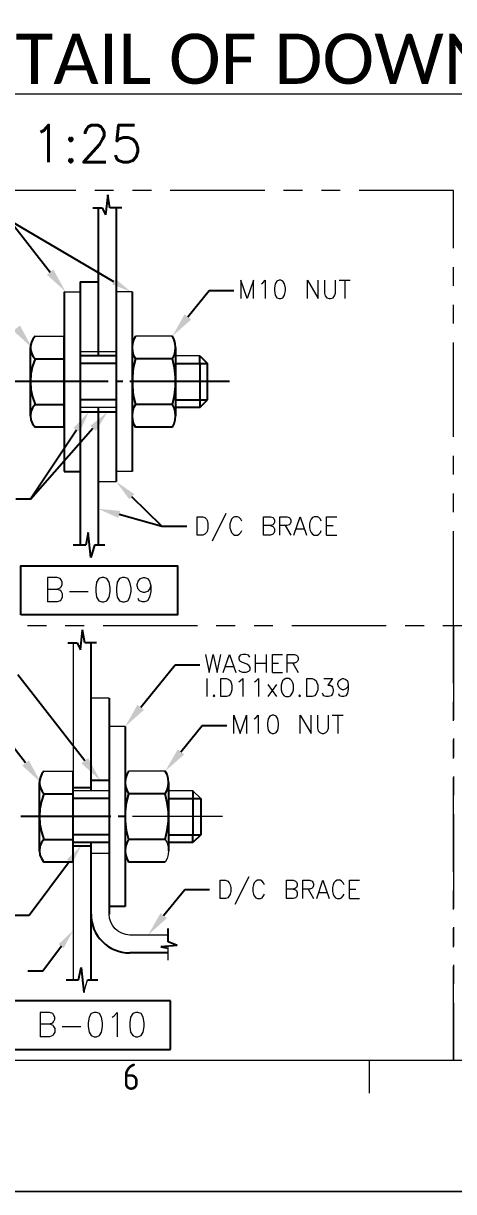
# Model space of a CAD drawing. Header units: inches. Extents: x -15980 to 45789, y -23276 to 2417.
# Drawn here: x -5921 to -5343, y -20343 to -18770 of the extents above; entities that cross this region are included whole.
import ezdxf
from ezdxf.enums import TextEntityAlignment as Align

# ---------------------------------------------------------------- set-up
doc = ezdxf.new("R2010")
doc.units = ezdxf.units.IN
doc.header["$MEASUREMENT"] = 0
doc.linetypes.add('PHANTOMX2', pattern=[127, 63.5, -12.7, 12.7, -12.7, 12.7, -12.7])
for name, color, linetype, lineweight in [('CADRE', 254, 'Continuous', 5), ('Color-7-Line_Weight-25', 7, 'Continuous', 25), ('Color-7-Line_Weight-9', 7, 'Continuous', 9), ('HATCH', 130, 'PHANTOMX2', 9), ('Plot Plan', 9, 'Continuous', 0), ('TEXT', 2, 'Continuous', 13)]:
    doc.layers.add(name, color=color, linetype=linetype, lineweight=lineweight)
doc.layers.add('dim', color=82, linetype='Continuous')
doc.styles.add('ISO Proportional', font='isocp.shx')
doc.styles.add('ROMANS', font='ROMANS.shx', dxfattribs={"width": 0.9, "bigfont": '@extfont2.shx'})
doc.styles.add('style4', font='calibri.ttf')

# ---------------------------------------------------------------- blocks, each defined once
blk = doc.blocks.new('A$C1155801b')
at = {"layer": 'dim'}
for points in [[(441.2, 529.2), (432.6, 522.3), (457.6, 499.4)], [(524.8, 516.7), (520.4, 509.2), (545.4, 499.4)], [(626.6, 461.9), (617.7, 469), (601.3, 439.6)], [(396.3, 453.9), (387.3, 447), (412.3, 424.1)], [(468.3, 315.8), (476.6, 310.4), (488.8, 337.5)], [(490.9, 318.8), (498.4, 312.2), (514.1, 337.5)], [(543.3, 219.9), (550.1, 226.8), (525.7, 243.7)], [(528.4, 194.9), (531.1, 204.2), (501.3, 207.1)]]:
    blk.add_hatch(color=256, dxfattribs=at).paths.add_polyline_path(points)
at = {"layer": 'Color-7-Line_Weight-25', "linetype": 'Continuous'}
for p, q in [((514.4, 629.8), (511.4, 603)), ((517.1, 612.5), (514.4, 629.8)), ((494.5, 612.5), (506.7, 612.5)), ((501.3, 612.5), (501.3, 413.1)), ((506.7, 612.5), (511.4, 603)), ((533.2, 612.5), (517.1, 612.5)), ((525.7, 612.5), (525.7, 243.7)), ((477.2, 512.8), (477.2, 158.3)), ((477.2, 512.8), (501.3, 512.8)), ((455.5, 499.4), (455.5, 257.1)), ((547.2, 499.4), (547.2, 257.1)), ((411.7, 431.3), (410.6, 426.5)), ((410.6, 426.5), (410.6, 421.7)), ((413.5, 435.7), (411.7, 431.3)), ((416.5, 439.6), (413.5, 435.7)), ((455.5, 317), (455.5, 439.6)), ((547.8, 429.5), (547.2, 424.1)), ((549.2, 434.8), (547.8, 429.5)), ((551.6, 439.6), (549.2, 434.8)), ((603.7, 434.8), (601.3, 439.6)), ((604.9, 429.5), (603.7, 434.8)), ((605.5, 424.1), (604.9, 429.5)), ((410.6, 332.4), (410.6, 424.1)), ((410.6, 421.7), (411.7, 417)), ((411.7, 417), (413.5, 412.8)), ((413.5, 412.8), (416.5, 408.9)), ((525.7, 413.1), (477.2, 413.1)), ((547.2, 424.1), (547.2, 332.4)), ((547.2, 424.1), (547.8, 418.8)), ((547.8, 418.8), (549.2, 413.7)), ((549.2, 413.7), (551.6, 408.9)), ((601.3, 408.9), (603.7, 413.7)), ((603.7, 413.7), (604.9, 418.8)), ((604.9, 418.8), (605.5, 424.1)), ((605.5, 424.1), (605.5, 332.4)), ((638.2, 402.7), (638.2, 413.1)), ((638.2, 413.1), (648.6, 402.7)), ((413.2, 399.1), (411.1, 388.7)), ((416.5, 408.9), (413.2, 399.1)), ((416.5, 408.9), (455.5, 408.9)), ((525.7, 402.7), (477.2, 402.7)), ((548.6, 396.7), (547.5, 384.5)), ((551.6, 408.9), (548.6, 396.7)), ((601.3, 408.9), (551.6, 408.9)), ((604, 396.7), (601.3, 408.9)), ((605.5, 384.5), (604, 396.7)), ((605.5, 402.7), (648.6, 402.7)), ((638.2, 402.7), (638.2, 353.9)), ((648.6, 353.9), (648.6, 402.7)), ((515, 378.3), (381.1, 378.3)), ((411.1, 388.7), (410.6, 378.3)), ((410.6, 378.3), (411.1, 367.9)), ((534.7, 378.3), (524.8, 378.3)), ((678.1, 378.3), (544.2, 378.3)), ((547.5, 384.5), (547.5, 372)), ((605.5, 372), (605.5, 384.5)), ((411.1, 367.9), (413.2, 357.7)), ((547.5, 372), (548.6, 359.8)), ((604, 359.8), (605.5, 372)), ((413.2, 357.7), (416.5, 347.6)), ((416.5, 347.6), (413.2, 343.2)), ((416.5, 347.6), (455.5, 347.6)), ((525.7, 353.9), (477.2, 353.9)), ((548.6, 359.8), (551.6, 347.6)), ((551.6, 347.6), (549.2, 342.9)), ((601.3, 347.6), (551.6, 347.6)), ((601.3, 347.6), (604, 359.8)), ((603.7, 342.9), (601.3, 347.6)), ((605.5, 353.9), (648.6, 353.9)), ((638.2, 353.9), (638.2, 343.5)), ((638.2, 343.5), (648.6, 353.9)), ((411.1, 337.8), (410.6, 332.4)), ((410.6, 332.4), (411.1, 326.8)), ((413.2, 343.2), (411.1, 337.8)), ((477.2, 337.5), (525.7, 337.5)), ((501.3, 343.5), (501.3, 158.3)), ((547.8, 337.8), (547.2, 332.4)), ((547.2, 332.4), (547.8, 327.1)), ((549.2, 342.9), (547.8, 337.8)), ((604.9, 337.8), (603.7, 342.9)), ((605.5, 332.4), (604.9, 337.8)), ((604.9, 327.1), (605.5, 332.4)), ((638.2, 343.5), (605.5, 343.5)), ((411.1, 326.8), (413.2, 321.7)), ((413.2, 321.7), (416.5, 317)), ((455.5, 317), (416.5, 317)), ((547.8, 327.1), (549.2, 321.7)), ((549.2, 321.7), (551.6, 317)), ((601.3, 317), (551.6, 317)), ((601.3, 317), (603.7, 321.7)), ((603.7, 321.7), (604.9, 327.1)), ((455.5, 257.1), (477.2, 257.1)), ((487.9, 175), (484.7, 158.3)), ((491.5, 141.4), (487.9, 175)), ((484.7, 158.3), (468, 158.3)), ((496.6, 158.3), (491.5, 141.4)), ((510.3, 158.3), (496.6, 158.3))]:
    blk.add_line(p, q, dxfattribs=at)
at = {"layer": 'Color-7-Line_Weight-9', "linetype": 'Continuous'}
for p, q in [((455.5, 499.4), (477.2, 499.4)), ((547.2, 499.4), (525.7, 499.4)), ((416.5, 439.6), (455.5, 439.6)), ((601.3, 439.6), (551.6, 439.6)), ((477.2, 419), (525.7, 419)), ((638.2, 413.1), (605.5, 413.1)), ((525.7, 343.5), (477.2, 343.5)), ((547.2, 257.1), (525.7, 257.1)), ((501.3, 243.7), (525.7, 243.7))]:
    blk.add_line(p, q, dxfattribs=at)
at = {"layer": 'dim'}
for p, q in [((522.5, 512.8), (382.9, 594.9)), ((382.9, 594.9), (437, 525.9)), ((622.2, 465.5), (650.7, 500.9)), ((650.7, 500.9), (684.1, 500.9)), ((410.6, 220.2), (494.5, 315.5)), ((472.5, 313.1), (410.6, 220.2)), ((587.3, 183.9), (546.9, 223.2)), ((410.6, 220.2), (390.6, 220.2)), ((529.9, 199.7), (587.3, 183.9)), ((587.3, 183.9), (620.7, 183.9))]:
    blk.add_line(p, q, dxfattribs=at)
blk.add_lwpolyline([(397.5, 64.5), (397.5, 130.3), (608.2, 130.3), (608.2, 64.5)], close=True, dxfattribs=at)
at = {"layer": 'HATCH', "ltscale": 2}
blk.add_lwpolyline([(0, 50), (979.5, 50), (979.5, 635.7), (0, 635.7)], close=True, dxfattribs=at)
at = {"layer": 'TEXT', "ltscale": 0.5}
for p, q in [((721, 510.1), (723.1, 511.3)), ((723.1, 511.3), (726, 514.9)), ((726, 514.9), (726, 490.2)), ((739.7, 510.1), (738.8, 504.2)), ((738.8, 504.2), (738.8, 500.9)), ((741.8, 513.7), (739.7, 510.1)), ((745.1, 514.9), (741.8, 513.7)), ((747.2, 514.9), (745.1, 514.9)), ((750.1, 513.7), (747.2, 514.9)), ((752.2, 510.1), (750.1, 513.7)), ((753.4, 504.2), (752.2, 510.1)), ((753.4, 500.9), (753.4, 504.2)), ((782.9, 490.2), (782.9, 514.9)), ((782.9, 514.9), (797.5, 490.2)), ((797.5, 490.2), (797.5, 514.9)), ((805.8, 514.9), (805.8, 497.3)), ((820.7, 497.3), (820.7, 514.9)), ((825.7, 514.9), (840.6, 514.9)), ((833.2, 514.9), (833.2, 490.2)), ((738.8, 500.9), (739.7, 494.9)), ((739.7, 494.9), (741.8, 491.4)), ((741.8, 491.4), (745.1, 490.2)), ((745.1, 490.2), (747.2, 490.2)), ((747.2, 490.2), (750.1, 491.4)), ((750.1, 491.4), (752.2, 494.9)), ((752.2, 494.9), (753.4, 500.9)), ((805.8, 497.3), (807, 493.8)), ((807, 493.8), (809.1, 491.4)), ((809.1, 491.4), (812, 490.2)), ((812, 490.2), (814.1, 490.2)), ((814.1, 490.2), (817.4, 491.4)), ((817.4, 491.4), (819.5, 493.8)), ((819.5, 493.8), (820.7, 497.3)), ((634.7, 171.7), (634.7, 196.1)), ((634.7, 196.1), (642.1, 196.1)), ((642.1, 196.1), (645.1, 195.2)), ((645.1, 195.2), (647.2, 192.9)), ((647.2, 192.9), (648.4, 190.5)), ((648.4, 190.5), (649.2, 186.9)), ((673.4, 200.9), (654.6, 163.7)), ((679.9, 190.5), (678.7, 186.9)), ((680.8, 192.9), (679.9, 190.5)), ((682.9, 195.2), (680.8, 192.9)), ((685, 196.1), (682.9, 195.2)), ((689.1, 196.1), (685, 196.1)), ((691.2, 195.2), (689.1, 196.1)), ((693.3, 192.9), (691.2, 195.2)), ((694.5, 190.5), (693.3, 192.9)), ((723.9, 171.7), (723.9, 196.1)), ((723.9, 196.1), (733.2, 196.1)), ((733.2, 196.1), (736.4, 195.2)), ((736.4, 195.2), (737.6, 194)), ((737.6, 194), (738.5, 191.7)), ((738.5, 189.3), (737.6, 186.9)), ((738.5, 191.7), (738.5, 189.3)), ((746, 171.7), (746, 196.1)), ((746, 196.1), (755.2, 196.1)), ((755.2, 196.1), (758.5, 195.2)), ((758.5, 195.2), (759.7, 194)), ((759.7, 194), (760.6, 191.7)), ((760.6, 189.3), (759.7, 186.9)), ((760.6, 191.7), (760.6, 189.3)), ((764.7, 171.7), (773.1, 196.1)), ((773.1, 196.1), (781.7, 171.7)), ((786.7, 190.5), (785.9, 186.9)), ((787.9, 192.9), (786.7, 190.5)), ((790, 195.2), (787.9, 192.9)), ((792.1, 196.1), (790, 195.2)), ((796.3, 196.1), (792.1, 196.1)), ((798.4, 195.2), (796.3, 196.1)), ((800.4, 192.9), (798.4, 195.2)), ((801.6, 190.5), (800.4, 192.9)), ((808.8, 171.7), (808.8, 196.1)), ((808.8, 196.1), (822.5, 196.1)), ((647.2, 175.3), (645.1, 172.9)), ((648.4, 177.7), (647.2, 175.3)), ((649.2, 181.3), (648.4, 177.7)), ((649.2, 186.9), (649.2, 181.3)), ((678.7, 186.9), (678.7, 181.3)), ((678.7, 181.3), (679.9, 177.7)), ((679.9, 177.7), (680.8, 175.3)), ((680.8, 175.3), (682.9, 172.9)), ((691.2, 172.9), (693.3, 175.3)), ((693.3, 175.3), (694.5, 177.7)), ((733.2, 184.5), (723.9, 184.5)), ((736.4, 185.7), (733.2, 184.5)), ((733.2, 184.5), (736.4, 183.3)), ((737.6, 186.9), (736.4, 185.7)), ((736.4, 183.3), (737.6, 182.1)), ((737.6, 174.1), (736.4, 172.9)), ((737.6, 182.1), (738.5, 180.1)), ((738.5, 176.5), (737.6, 174.1)), ((738.5, 180.1), (738.5, 176.5)), ((755.2, 184.5), (746, 184.5)), ((753.1, 184.5), (760.6, 171.7)), ((758.5, 185.7), (755.2, 184.5)), ((759.7, 186.9), (758.5, 185.7)), ((768, 180.1), (778.4, 180.1)), ((785.9, 186.9), (785.9, 181.3)), ((785.9, 181.3), (786.7, 177.7)), ((786.7, 177.7), (787.9, 175.3)), ((787.9, 175.3), (790, 172.9)), ((798.4, 172.9), (800.4, 175.3)), ((800.4, 175.3), (801.6, 177.7)), ((808.8, 184.5), (817.4, 184.5)), ((642.1, 171.7), (634.7, 171.7)), ((645.1, 172.9), (642.1, 171.7)), ((682.9, 172.9), (685, 171.7)), ((685, 171.7), (689.1, 171.7)), ((689.1, 171.7), (691.2, 172.9)), ((733.2, 171.7), (723.9, 171.7)), ((736.4, 172.9), (733.2, 171.7)), ((790, 172.9), (792.1, 171.7)), ((792.1, 171.7), (796.3, 171.7)), ((796.3, 171.7), (798.4, 172.9)), ((808.8, 171.7), (822.5, 171.7)), ((502.2, 113), (499.2, 108.3)), ((506.4, 114.5), (502.2, 113)), ((509.1, 114.5), (506.4, 114.5)), ((513.2, 113), (509.1, 114.5)), ((516.2, 108.3), (513.2, 113)), ((530.2, 113), (527.2, 108.3)), ((534.4, 114.5), (530.2, 113)), ((537, 114.5), (534.4, 114.5)), ((541.2, 113), (537, 114.5)), ((544.2, 108.3), (541.2, 113)), ((555.2, 109.8), (558.2, 113)), ((558.2, 113), (562.3, 114.5)), ((562.3, 114.5), (563.8, 114.5)), ((563.8, 114.5), (568, 113)), ((568, 113), (570.7, 109.8)), ((446.3, 99), (450.4, 97.3)), ((450.4, 97.3), (451.9, 95.8)), ((451.9, 95.8), (453.1, 92.8)), ((462.9, 95.8), (488.2, 95.8)), ((499.2, 108.3), (498.1, 100.5)), ((498.1, 100.5), (498.1, 95.8)), ((498.1, 95.8), (499.2, 88)), ((517.7, 100.5), (516.2, 108.3)), ((516.2, 88), (517.7, 95.8)), ((517.7, 95.8), (517.7, 100.5)), ((527.2, 108.3), (526, 100.5)), ((526, 100.5), (526, 95.8)), ((526, 95.8), (527.2, 88)), ((545.7, 100.5), (544.2, 108.3)), ((544.2, 88), (545.7, 95.8)), ((545.7, 95.8), (545.7, 100.5)), ((554, 105.3), (555.2, 109.8)), ((554, 103.5), (554, 105.3)), ((555.2, 99), (554, 103.5)), ((558.2, 95.8), (555.2, 99)), ((562.3, 94.3), (558.2, 95.8)), ((568, 95.8), (563.8, 94.3)), ((570.7, 99), (568, 95.8)), ((570.7, 109.8), (572.2, 103.5)), ((572.2, 103.5), (570.7, 99)), ((572.2, 95.8), (570.7, 88)), ((572.2, 103.5), (572.2, 95.8)), ((446.3, 81.8), (433.5, 81.8)), ((450.4, 83.3), (446.3, 81.8)), ((451.9, 85.1), (450.4, 83.3)), ((453.1, 88), (451.9, 85.1)), ((453.1, 92.8), (453.1, 88)), ((499.2, 88), (502.2, 83.3)), ((502.2, 83.3), (506.4, 81.8)), ((506.4, 81.8), (509.1, 81.8)), ((509.1, 81.8), (513.2, 83.3)), ((513.2, 83.3), (516.2, 88)), ((527.2, 88), (530.2, 83.3)), ((530.2, 83.3), (534.4, 81.8)), ((534.4, 81.8), (537, 81.8)), ((537, 81.8), (541.2, 83.3)), ((541.2, 83.3), (544.2, 88)), ((556.7, 83.3), (555.2, 86.5)), ((560.9, 81.8), (556.7, 83.3)), ((563.8, 81.8), (560.9, 81.8)), ((563.8, 94.3), (562.3, 94.3)), ((568, 83.3), (563.8, 81.8)), ((570.7, 88), (568, 83.3))]:
    blk.add_line(p, q, dxfattribs=at)
for points in [[(710.3, 490.2), (710.3, 514.9), (701.9, 490.2), (693.6, 514.9), (693.6, 490.2)], [(433.5, 99), (446.3, 99), (450.4, 100.5), (451.9, 102), (453.1, 105.3), (453.1, 108.3), (451.9, 111.3), (450.4, 113), (446.3, 114.5), (433.5, 114.5), (433.5, 81.8)]]:
    blk.add_lwpolyline(points, dxfattribs=at)
blk = doc.blocks.new('A$Cbca93a0c')
at = {"layer": 'dim'}
for points in [[(563, 522), (554.3, 528.9), (537.7, 499.4)], [(488, 457.1), (479, 450), (504, 427.4)], [(617.1, 461.9), (608.5, 469), (591.8, 439.6)], [(408.2, 453.9), (399.3, 447), (424.3, 424.1)], [(459.4, 320.5), (466.5, 315.2), (478.7, 339)], [(593.9, 241.4), (585.3, 248.2), (568.6, 218.8)], [(448.4, 206.5), (455.2, 201.2), (467.7, 225)]]:
    blk.add_hatch(color=256, dxfattribs=at).paths.add_polyline_path(points)
at = {"layer": 'Color-7-Line_Weight-25', "linetype": 'Continuous'}
for p, q in [((477.9, 603), (480.5, 629.8)), ((483.5, 612.5), (480.5, 629.8)), ((460.6, 612.5), (473.1, 612.5)), ((473.1, 612.5), (477.9, 603)), ((499.3, 612.5), (483.5, 612.5)), ((491.8, 612.5), (491.8, 413.1)), ((516.2, 537.8), (516.2, 246.7)), ((537.7, 499.4), (537.7, 257.1)), ((423.7, 431.3), (422.5, 426.5)), ((422.5, 426.5), (422.5, 421.7)), ((425.5, 435.7), (423.7, 431.3)), ((428.5, 439.6), (425.5, 435.7)), ((467.7, 317), (467.7, 439.6)), ((491.8, 427.4), (516.2, 427.4)), ((538.3, 429.5), (537.7, 424.1)), ((539.8, 434.8), (538.3, 429.5)), ((542.1, 439.6), (539.8, 434.8)), ((594.2, 434.8), (591.8, 439.6)), ((595.7, 429.5), (594.2, 434.8)), ((596, 424.1), (595.7, 429.5)), ((422.5, 332.4), (422.5, 424.1)), ((422.5, 421.7), (423.7, 417)), ((423.7, 417), (425.5, 412.8)), ((425.5, 412.8), (428.5, 408.9)), ((467.7, 417.6), (491.8, 417.6)), ((537.7, 424.1), (537.7, 332.4)), ((537.7, 424.1), (538.3, 418.8)), ((538.3, 418.8), (539.8, 413.7)), ((539.8, 413.7), (542.1, 408.9)), ((591.8, 408.9), (594.2, 413.7)), ((594.2, 413.7), (595.7, 418.8)), ((595.7, 418.8), (596, 424.1)), ((596, 424.1), (596, 332.4)), ((629, 413.1), (629, 402.7)), ((425.2, 399.1), (423.1, 388.7)), ((428.5, 408.9), (425.2, 399.1)), ((428.5, 408.9), (467.7, 408.9)), ((516.2, 402.7), (467.7, 402.7)), ((539.2, 396.7), (538, 384.5)), ((542.1, 408.9), (539.2, 396.7)), ((591.8, 408.9), (542.1, 408.9)), ((594.5, 396.7), (591.8, 408.9)), ((596, 384.5), (594.5, 396.7)), ((596, 402.7), (639.5, 402.7)), ((629, 402.7), (629, 353.9)), ((639.5, 402.7), (639.5, 353.9)), ((518.3, 378.3), (397.5, 378.3)), ((423.1, 388.7), (422.5, 378.3)), ((422.5, 378.3), (423.1, 367.9)), ((538, 378.3), (528.2, 378.3)), ((538, 384.5), (538, 372)), ((596, 372), (596, 384.5)), ((423.1, 367.9), (425.2, 357.7)), ((538, 372), (539.2, 359.8)), ((594.5, 359.8), (596, 372)), ((425.2, 357.7), (428.5, 347.6)), ((428.5, 347.6), (425.2, 343.2)), ((428.5, 347.6), (467.7, 347.6)), ((516.2, 353.9), (467.7, 353.9)), ((539.2, 359.8), (542.1, 347.6)), ((542.1, 347.6), (539.8, 342.9)), ((591.8, 347.6), (542.1, 347.6)), ((591.8, 347.6), (594.5, 359.8)), ((596, 353.9), (639.5, 353.9)), ((639.5, 353.9), (629, 343.5)), ((629, 343.5), (629, 353.9)), ((423.1, 337.8), (422.5, 332.4)), ((422.5, 332.4), (423.1, 326.8)), ((425.2, 343.2), (423.1, 337.8)), ((516.2, 343.5), (467.7, 343.5)), ((467.7, 339), (491.8, 339)), ((491.8, 343.5), (491.8, 158.3)), ((538.3, 337.8), (537.7, 332.4)), ((537.7, 332.4), (538.3, 327.1)), ((539.8, 342.9), (538.3, 337.8)), ((629, 343.5), (596, 343.5)), ((423.1, 326.8), (425.2, 321.7)), ((425.2, 321.7), (428.5, 317)), ((467.7, 317), (428.5, 317)), ((538.3, 327.1), (539.8, 321.7)), ((539.8, 321.7), (542.1, 317)), ((591.8, 317), (542.1, 317)), ((537.7, 257.1), (516.2, 257.1)), ((595.4, 209.5), (595.4, 227.4)), ((607.6, 204.8), (585.9, 203)), ((607.6, 204.8), (595.4, 209.5)), ((595.4, 194.6), (543.9, 194.6)), ((585.9, 203), (595.4, 200.9)), ((475.2, 158.3), (478.7, 175)), ((478.7, 175), (482, 141.4)), ((458.5, 158.3), (475.2, 158.3)), ((487.1, 158.3), (500.8, 158.3))]:
    blk.add_line(p, q, dxfattribs=at)
blk.add_arc((543.9, 246.7), 52, 179.9447, 270.0553, dxfattribs=at)
at = {"layer": 'Color-7-Line_Weight-9', "linetype": 'Continuous'}
for p, q in [((467.7, 612.5), (467.7, 158.3)), ((516.2, 537.8), (491.8, 537.8)), ((537.7, 499.4), (516.2, 499.4)), ((428.5, 439.6), (467.7, 439.6)), ((591.8, 439.6), (542.1, 439.6)), ((516.2, 413.1), (467.7, 413.1)), ((668.6, 378.3), (547.8, 378.3)), ((491.8, 329.2), (516.2, 329.2)), ((595.4, 185.1), (595.4, 200.9)), ((482, 141.4), (487.1, 158.3))]:
    blk.add_line(p, q, dxfattribs=at)
for points in [[(639.5, 402.7), (629, 413.1), (596, 413.1)], [(591.8, 347.6), (594.2, 342.9), (595.7, 337.8), (596, 332.4), (595.7, 327.1), (594.2, 321.7), (591.8, 317)], [(595.4, 218.8), (543.9, 218.8), (538.6, 219.3), (533.5, 221.1), (528.7, 223.5), (524.3, 227.1), (521, 231.3), (518.3, 236), (516.8, 241.4), (516.2, 246.7)]]:
    blk.add_lwpolyline(points, dxfattribs=at)
at = {"layer": 'dim'}
for p, q in [((558.8, 525.6), (604.9, 582.7)), ((604.9, 582.7), (638.3, 582.7)), ((483.5, 453.6), (393.3, 569)), ((612.7, 465.5), (641.2, 500.9)), ((641.2, 500.9), (674.6, 500.9)), ((403.7, 450.6), (380.2, 480.7)), ((463, 317.9), (408.8, 245.2)), ((589.5, 244.9), (618, 280.1)), ((618, 280.1), (651.4, 280.1)), ((408.8, 245.2), (388.6, 245.2)), ((452, 203.9), (427, 170.2)), ((427, 170.2), (406.7, 170.2)), ((598.7, 130.3), (388, 130.3)), ((598.7, 64.5), (598.7, 130.3)), ((388, 64.5), (598.7, 64.5))]:
    blk.add_line(p, q, dxfattribs=at)
at = {"layer": 'HATCH', "ltscale": 2}
blk.add_lwpolyline([(0, 635.7), (979.5, 635.7), (979.5, 50), (0, 50)], close=True, dxfattribs=at)
at = {"layer": 'TEXT', "ltscale": 0.5}
for p, q in [((645.7, 596.7), (650.8, 572.3)), ((650.8, 572.3), (656.1, 596.7)), ((656.1, 596.7), (661.5, 572.3)), ((661.5, 572.3), (666.5, 596.7)), ((669.8, 572.3), (678.2, 596.7)), ((678.2, 596.7), (686.5, 572.3)), ((692.7, 595.5), (690.7, 593.2)), ((690.7, 593.2), (690.7, 590.8)), ((690.7, 590.8), (691.8, 588.4)), ((691.8, 588.4), (692.7, 587.5)), ((696, 596.7), (692.7, 595.5)), ((692.7, 587.5), (695.1, 586.3)), ((695.1, 586.3), (701.4, 583.9)), ((700.2, 596.7), (696, 596.7)), ((703.5, 595.5), (700.2, 596.7)), ((701.4, 583.9), (703.5, 582.7)), ((705.5, 593.2), (703.5, 595.5)), ((703.5, 582.7), (704.3, 581.5)), ((712.7, 596.7), (712.7, 572.3)), ((712.7, 585.1), (727.6, 585.1)), ((727.6, 596.7), (727.6, 572.3)), ((735.9, 572.3), (735.9, 596.7)), ((735.9, 596.7), (749.6, 596.7)), ((735.9, 585.1), (744.2, 585.1)), ((755.8, 572.3), (755.8, 596.7)), ((755.8, 596.7), (765.4, 596.7)), ((765.4, 585.1), (755.8, 585.1)), ((763.3, 585.1), (770.4, 572.3)), ((765.4, 596.7), (768.3, 595.5)), ((768.3, 586.3), (765.4, 585.1)), ((768.3, 595.5), (769.5, 594.3)), ((769.5, 587.5), (768.3, 586.3)), ((769.5, 594.3), (770.4, 592)), ((770.4, 589.6), (769.5, 587.5)), ((770.4, 592), (770.4, 589.6)), ((672.8, 580.4), (683.5, 580.4)), ((692.7, 573.5), (690.7, 575.6)), ((696, 572.3), (692.7, 573.5)), ((700.2, 572.3), (696, 572.3)), ((703.5, 573.5), (700.2, 572.3)), ((705.5, 575.6), (703.5, 573.5)), ((704.3, 581.5), (705.5, 579.2)), ((705.5, 579.2), (705.5, 575.6)), ((735.9, 572.3), (749.6, 572.3)), ((647.8, 564.3), (647.8, 539.9)), ((666.5, 539.9), (666.5, 564.3)), ((666.5, 564.3), (674, 564.3)), ((674, 564.3), (677.3, 563.1)), ((677.3, 563.1), (679.3, 561)), ((679.3, 561), (680.2, 558.6)), ((680.2, 558.6), (681.4, 555.1)), ((681.4, 555.1), (681.4, 549.1)), ((690.7, 559.8), (692.7, 561)), ((692.7, 561), (696, 564.3)), ((696, 564.3), (696, 539.9)), ((711.8, 559.8), (713.9, 561)), ((713.9, 561), (717.1, 564.3)), ((717.1, 564.3), (717.1, 539.9)), ((729.6, 556.3), (741.2, 539.9)), ((741.2, 556.3), (729.6, 539.9)), ((748.4, 558.6), (747.5, 555.1)), ((747.5, 555.1), (747.5, 549.1)), ((749.6, 561), (748.4, 558.6)), ((751.7, 563.1), (749.6, 561)), ((753.7, 564.3), (751.7, 563.1)), ((757.9, 564.3), (753.7, 564.3)), ((760, 563.1), (757.9, 564.3)), ((762.1, 561), (760, 563.1)), ((763.3, 558.6), (762.1, 561)), ((764.2, 555.1), (763.3, 558.6)), ((764.2, 549.1), (764.2, 555.1)), ((782, 539.9), (782, 564.3)), ((782, 564.3), (789.5, 564.3)), ((789.5, 564.3), (792.4, 563.1)), ((792.4, 563.1), (794.8, 561)), ((794.8, 561), (795.7, 558.6)), ((795.7, 558.6), (796.9, 555.1)), ((796.9, 555.1), (796.9, 549.1)), ((805.2, 564.3), (816.8, 564.3)), ((816.8, 564.3), (810.3, 555.1)), ((810.3, 555.1), (813.6, 555.1)), ((813.6, 555.1), (815.7, 553.9)), ((815.7, 553.9), (816.8, 552.7)), ((816.8, 552.7), (817.7, 549.1)), ((824, 557.4), (825.2, 561)), ((824, 556.3), (824, 557.4)), ((825.2, 552.7), (824, 556.3)), ((825.2, 561), (827.3, 563.1)), ((827.3, 550.3), (825.2, 552.7)), ((827.3, 563.1), (830.2, 564.3)), ((830.2, 564.3), (831.4, 564.3)), ((831.4, 564.3), (834.7, 563.1)), ((834.7, 563.1), (836.8, 561)), ((836.8, 552.7), (834.7, 550.3)), ((836.8, 561), (837.7, 556.3)), ((837.7, 556.3), (836.8, 552.7)), ((837.7, 556.3), (837.7, 550.3)), ((657.3, 542.3), (656.1, 541.1)), ((656.1, 541.1), (657.3, 539.9)), ((658.2, 541.1), (657.3, 542.3)), ((657.3, 539.9), (658.2, 541.1)), ((674, 539.9), (666.5, 539.9)), ((677.3, 541.1), (674, 539.9)), ((679.3, 543.5), (677.3, 541.1)), ((680.2, 545.8), (679.3, 543.5)), ((681.4, 549.1), (680.2, 545.8)), ((747.5, 549.1), (748.4, 545.8)), ((748.4, 545.8), (749.6, 543.5)), ((749.6, 543.5), (751.7, 541.1)), ((751.7, 541.1), (753.7, 539.9)), ((753.7, 539.9), (757.9, 539.9)), ((757.9, 539.9), (760, 541.1)), ((760, 541.1), (762.1, 543.5)), ((762.1, 543.5), (763.3, 545.8)), ((763.3, 545.8), (764.2, 549.1)), ((772.5, 542.3), (771.6, 541.1)), ((771.6, 541.1), (772.5, 539.9)), ((773.7, 541.1), (772.5, 542.3)), ((772.5, 539.9), (773.7, 541.1)), ((789.5, 539.9), (782, 539.9)), ((792.4, 541.1), (789.5, 539.9)), ((794.8, 543.5), (792.4, 541.1)), ((795.7, 545.8), (794.8, 543.5)), ((796.9, 549.1), (795.7, 545.8)), ((804, 542.3), (803.2, 544.6)), ((805.2, 541.1), (804, 542.3)), ((808.2, 539.9), (805.2, 541.1)), ((811.5, 539.9), (808.2, 539.9)), ((814.8, 541.1), (811.5, 539.9)), ((816.8, 543.5), (814.8, 541.1)), ((817.7, 547), (816.8, 543.5)), ((817.7, 549.1), (817.7, 547)), ((826.1, 541.1), (825.2, 543.5)), ((829.3, 539.9), (826.1, 541.1)), ((830.2, 549.1), (827.3, 550.3)), ((831.4, 539.9), (829.3, 539.9)), ((831.4, 549.1), (830.2, 549.1)), ((834.7, 550.3), (831.4, 549.1)), ((834.7, 541.1), (831.4, 539.9)), ((836.8, 544.6), (834.7, 541.1)), ((837.7, 550.3), (836.8, 544.6)), ((684.1, 490.2), (684.1, 514.9)), ((684.1, 514.9), (692.4, 490.2)), ((692.4, 490.2), (701.1, 514.9)), ((701.1, 514.9), (701.1, 490.2)), ((711.5, 510.1), (713.6, 511.3)), ((713.6, 511.3), (716.5, 514.9)), ((716.5, 514.9), (716.5, 490.2)), ((730.2, 510.1), (729.3, 504.2)), ((729.3, 504.2), (729.3, 500.9)), ((732.3, 513.7), (730.2, 510.1)), ((735.6, 514.9), (732.3, 513.7)), ((737.7, 514.9), (735.6, 514.9)), ((741, 513.7), (737.7, 514.9)), ((743, 510.1), (741, 513.7)), ((743.9, 504.2), (743, 510.1)), ((743.9, 500.9), (743.9, 504.2)), ((773.4, 490.2), (773.4, 514.9)), ((773.4, 514.9), (788, 490.2)), ((788, 490.2), (788, 514.9)), ((796.3, 514.9), (796.3, 497.3)), ((811.2, 497.3), (811.2, 514.9)), ((816.2, 514.9), (831.1, 514.9)), ((823.7, 514.9), (823.7, 490.2)), ((729.3, 500.9), (730.2, 494.9)), ((730.2, 494.9), (732.3, 491.4)), ((732.3, 491.4), (735.6, 490.2)), ((735.6, 490.2), (737.7, 490.2)), ((737.7, 490.2), (741, 491.4)), ((741, 491.4), (743, 494.9)), ((743, 494.9), (743.9, 500.9)), ((796.3, 497.3), (797.5, 493.8)), ((797.5, 493.8), (799.6, 491.4)), ((799.6, 491.4), (802.9, 490.2)), ((802.9, 490.2), (804.9, 490.2)), ((804.9, 490.2), (807.9, 491.4)), ((807.9, 491.4), (810, 493.8)), ((810, 493.8), (811.2, 497.3)), ((665.4, 267.9), (665.4, 292.6)), ((665.4, 292.6), (672.8, 292.6)), ((672.8, 292.6), (675.8, 291.4)), ((675.8, 291.4), (677.9, 289)), ((677.9, 289), (679, 286.6)), ((679, 286.6), (679.9, 283)), ((704, 297), (685.3, 259.8)), ((710.6, 286.6), (709.4, 283)), ((711.5, 289), (710.6, 286.6)), ((713.6, 291.4), (711.5, 289)), ((715.7, 292.6), (713.6, 291.4)), ((719.8, 292.6), (715.7, 292.6)), ((721.9, 291.4), (719.8, 292.6)), ((724, 289), (721.9, 291.4)), ((725.2, 286.6), (724, 289)), ((754.6, 267.9), (754.6, 292.6)), ((754.6, 292.6), (763.9, 292.6)), ((763.9, 292.6), (767.1, 291.4)), ((767.1, 291.4), (768.3, 290.2)), ((768.3, 290.2), (769.2, 287.8)), ((769.2, 285.4), (768.3, 283)), ((769.2, 287.8), (769.2, 285.4)), ((776.7, 267.9), (776.7, 292.6)), ((776.7, 292.6), (786.2, 292.6)), ((786.2, 292.6), (789.2, 291.4)), ((789.2, 291.4), (790.4, 290.2)), ((790.4, 290.2), (791.2, 287.8)), ((791.2, 285.4), (790.4, 283)), ((791.2, 287.8), (791.2, 285.4)), ((795.4, 267.9), (803.8, 292.6)), ((803.8, 292.6), (812.4, 267.9)), ((817.4, 286.6), (816.5, 283)), ((818.6, 289), (817.4, 286.6)), ((820.7, 291.4), (818.6, 289)), ((822.8, 292.6), (820.7, 291.4)), ((827, 292.6), (822.8, 292.6)), ((829, 291.4), (827, 292.6)), ((831.1, 289), (829, 291.4)), ((832.3, 286.6), (831.1, 289)), ((839.5, 267.9), (839.5, 292.6)), ((839.5, 292.6), (853.2, 292.6)), ((672.8, 267.9), (665.4, 267.9)), ((675.8, 269), (672.8, 267.9)), ((677.9, 271.4), (675.8, 269)), ((679, 273.8), (677.9, 271.4)), ((679.9, 277.4), (679, 273.8)), ((679.9, 283), (679.9, 277.4)), ((709.4, 283), (709.4, 277.4)), ((709.4, 277.4), (710.6, 273.8)), ((710.6, 273.8), (711.5, 271.4)), ((711.5, 271.4), (713.6, 269)), ((713.6, 269), (715.7, 267.9)), ((715.7, 267.9), (719.8, 267.9)), ((719.8, 267.9), (721.9, 269)), ((721.9, 269), (724, 271.4)), ((724, 271.4), (725.2, 273.8)), ((763.9, 280.7), (754.6, 280.7)), ((763.9, 267.9), (754.6, 267.9)), ((767.1, 281.8), (763.9, 280.7)), ((763.9, 280.7), (767.1, 279.5)), ((767.1, 269), (763.9, 267.9)), ((768.3, 283), (767.1, 281.8)), ((767.1, 279.5), (768.3, 278.6)), ((768.3, 270.2), (767.1, 269)), ((768.3, 278.6), (769.2, 276.2)), ((769.2, 272.6), (768.3, 270.2)), ((769.2, 276.2), (769.2, 272.6)), ((786.2, 280.7), (776.7, 280.7)), ((783.8, 280.7), (791.2, 267.9)), ((789.2, 281.8), (786.2, 280.7)), ((790.4, 283), (789.2, 281.8)), ((798.7, 276.2), (809.1, 276.2)), ((816.5, 283), (816.5, 277.4)), ((816.5, 277.4), (817.4, 273.8)), ((817.4, 273.8), (818.6, 271.4)), ((818.6, 271.4), (820.7, 269)), ((820.7, 269), (822.8, 267.9)), ((822.8, 267.9), (827, 267.9)), ((827, 267.9), (829, 269)), ((829, 269), (831.1, 271.4)), ((831.1, 271.4), (832.3, 273.8)), ((839.5, 280.7), (848.1, 280.7)), ((839.5, 267.9), (853.2, 267.9)), ((492.1, 113), (489.2, 108.3)), ((496.3, 114.5), (492.1, 113)), ((499, 114.5), (496.3, 114.5)), ((503.2, 113), (499, 114.5)), ((506.1, 108.3), (503.2, 113)), ((522.8, 109.8), (527, 114.5)), ((527, 114.5), (527, 81.8)), ((548.1, 113), (545.1, 108.3)), ((552.3, 114.5), (548.1, 113)), ((554.9, 114.5), (552.3, 114.5)), ((559.1, 113), (554.9, 114.5)), ((562.1, 108.3), (559.1, 113)), ((436.2, 99), (440.4, 97.3)), ((440.4, 97.3), (441.5, 95.8)), ((441.5, 95.8), (443, 92.8)), ((452.9, 95.8), (478.2, 95.8)), ((489.2, 108.3), (488, 100.5)), ((488, 100.5), (488, 95.8)), ((488, 95.8), (489.2, 88)), ((507.3, 100.5), (506.1, 108.3)), ((506.1, 88), (507.3, 95.8)), ((507.3, 95.8), (507.3, 100.5)), ((520.1, 108.3), (522.8, 109.8)), ((545.1, 108.3), (543.9, 100.5)), ((543.9, 100.5), (543.9, 95.8)), ((543.9, 95.8), (545.1, 88)), ((563.3, 100.5), (562.1, 108.3)), ((562.1, 88), (563.3, 95.8)), ((563.3, 95.8), (563.3, 100.5)), ((436.2, 81.8), (423.4, 81.8)), ((440.4, 83.3), (436.2, 81.8)), ((441.5, 85.1), (440.4, 83.3)), ((443, 88), (441.5, 85.1)), ((443, 92.8), (443, 88)), ((489.2, 88), (492.1, 83.3)), ((492.1, 83.3), (496.3, 81.8)), ((496.3, 81.8), (499, 81.8)), ((499, 81.8), (503.2, 83.3)), ((503.2, 83.3), (506.1, 88)), ((545.1, 88), (548.1, 83.3)), ((548.1, 83.3), (552.3, 81.8)), ((552.3, 81.8), (554.9, 81.8)), ((554.9, 81.8), (559.1, 83.3)), ((559.1, 83.3), (562.1, 88))]:
    blk.add_line(p, q, dxfattribs=at)
blk.add_lwpolyline([(423.4, 99), (436.2, 99), (440.4, 100.5), (441.5, 102), (443, 105.3), (443, 108.3), (441.5, 111.3), (440.4, 113), (436.2, 114.5), (423.4, 114.5), (423.4, 81.8)], dxfattribs=at)
blk = doc.blocks.new('A$C753a842a')
at = {"layer": 'HATCH', "ltscale": 2}
blk.add_lwpolyline([(0, 885.9), (979.8, 885.9), (979.8, 300.5), (0, 300.5)], close=True, dxfattribs=at)
blk = doc.blocks.new('A$Ceb6babff')
at = {"layer": 'CADRE', "color": 2}
blk.add_line((3981.7, 132.6), (3981.7, 176.8), dxfattribs=at)
at = {"layer": 'CADRE', "color": 8}
blk.add_lwpolyline([(0, 0), (10500, 0), (10500, 7424.2), (0, 7424.2)], close=True, dxfattribs=at)
at = {"layer": 'CADRE', "color": 4}
blk.add_lwpolyline([(176.8, 7247.5), (10323.2, 7247.5), (10323.2, 176.8), (176.8, 176.8)], close=True, dxfattribs=at)
at = {"layer": 'Plot Plan', "linetype": 'ByBlock'}
blk.add_lwpolyline([(10500, 0), (0, 0), (0, 7424.2), (10500, 7424.2)], close=True, dxfattribs=at)
at = {"layer": 'CADRE', "color": 2, "style": 'ISO Proportional'}
blk.add_text('6', height=35.4, dxfattribs=at).set_placement((3661.1, 154.7), align=Align.MIDDLE)

msp = doc.modelspace()

# ---------------------------------------------------------------- block references
for name, p in [('A$Ceb6babff', (-9437.364, -20343.245)), ('A$C1155801b', (-6322.204, -19630.762)), ('A$Cbca93a0c', (-6322.204, -20216.477)), ('A$C753a842a', (-5342.739, -20466.949))]:
    msp.add_blockref(name, p)

# ---------------------------------------------------------------- texts
at = {"layer": 'TEXT', "style": 'style4'}
msp.add_text('%%UDETAIL OF DOWNCOMER BRACES', height=67.5, dxfattribs=at).set_placement((-5328.623, -18817.675), align=Align.MIDDLE_CENTER)
at = {"layer": 'TEXT', "ltscale": 0.5, "style": 'ROMANS'}
msp.add_text('SC. 1:25', height=50, dxfattribs=at).set_placement((-6054.7, -18957.02))

doc.saveas('drawing.dxf')
